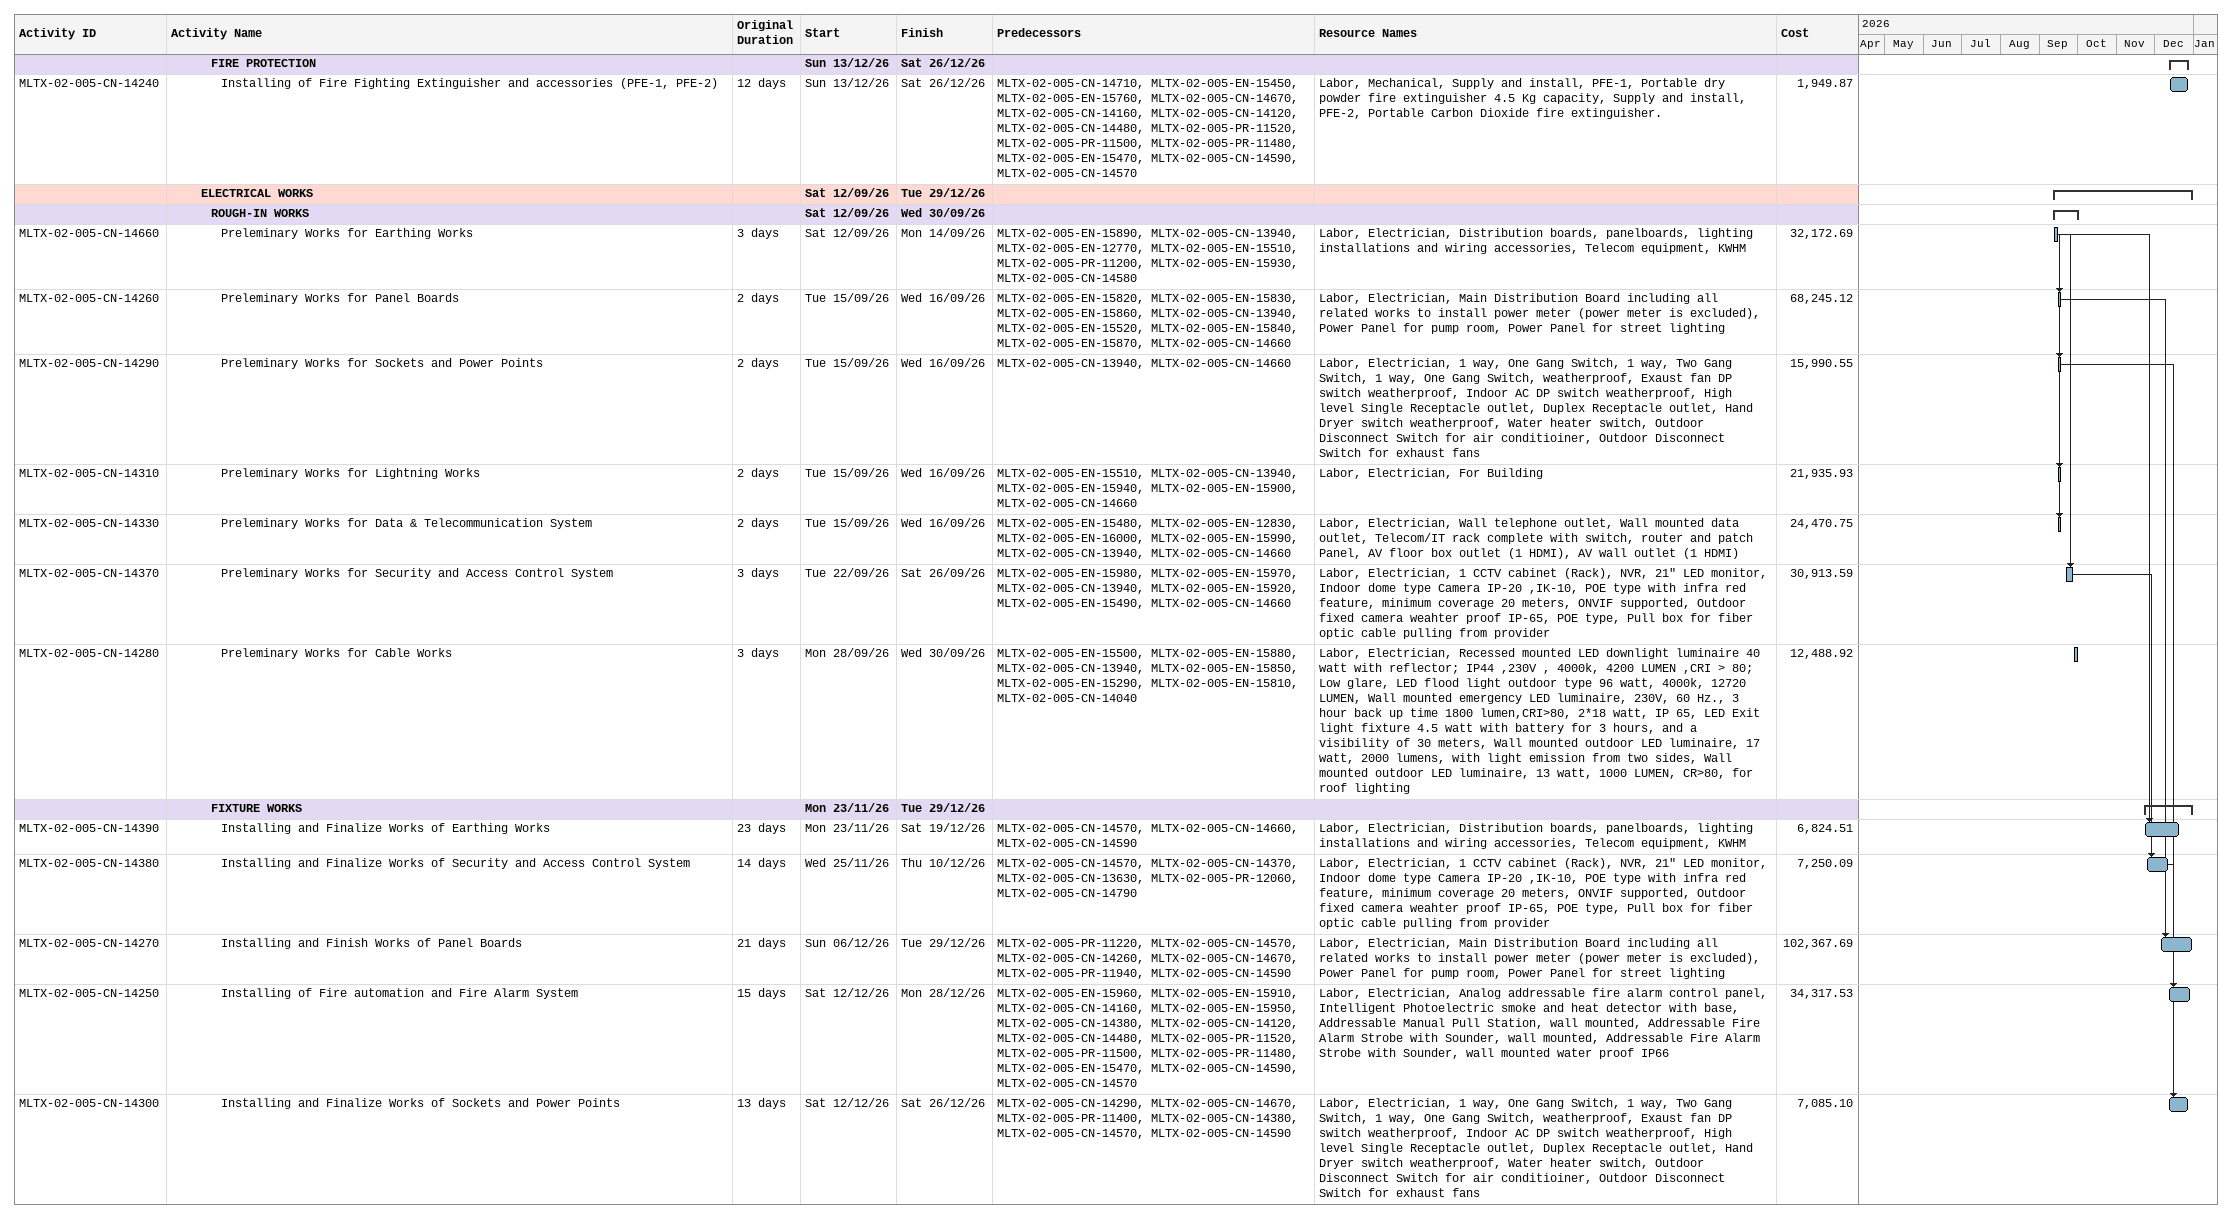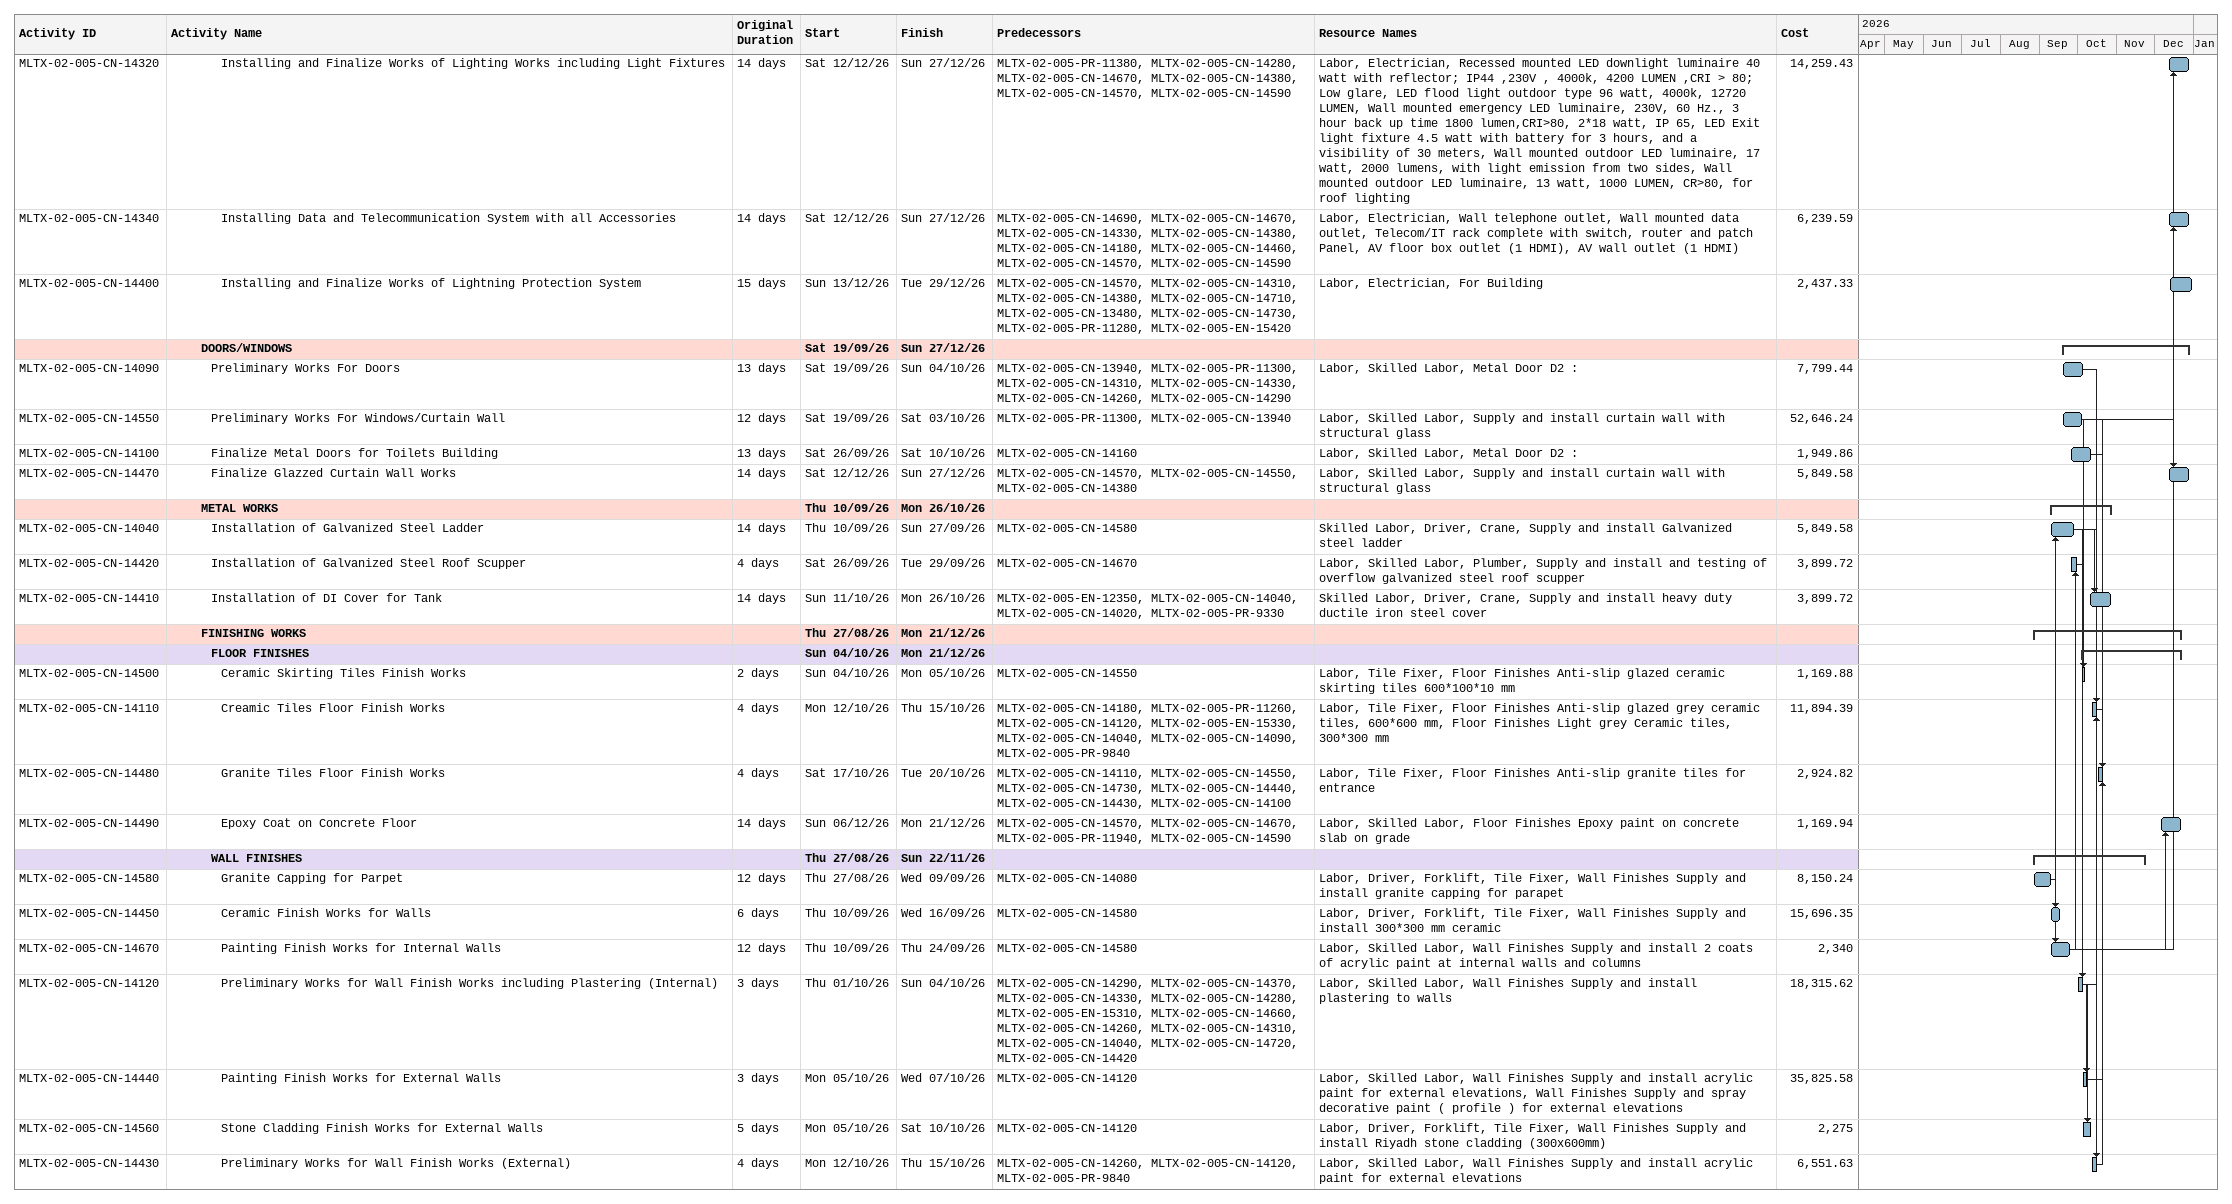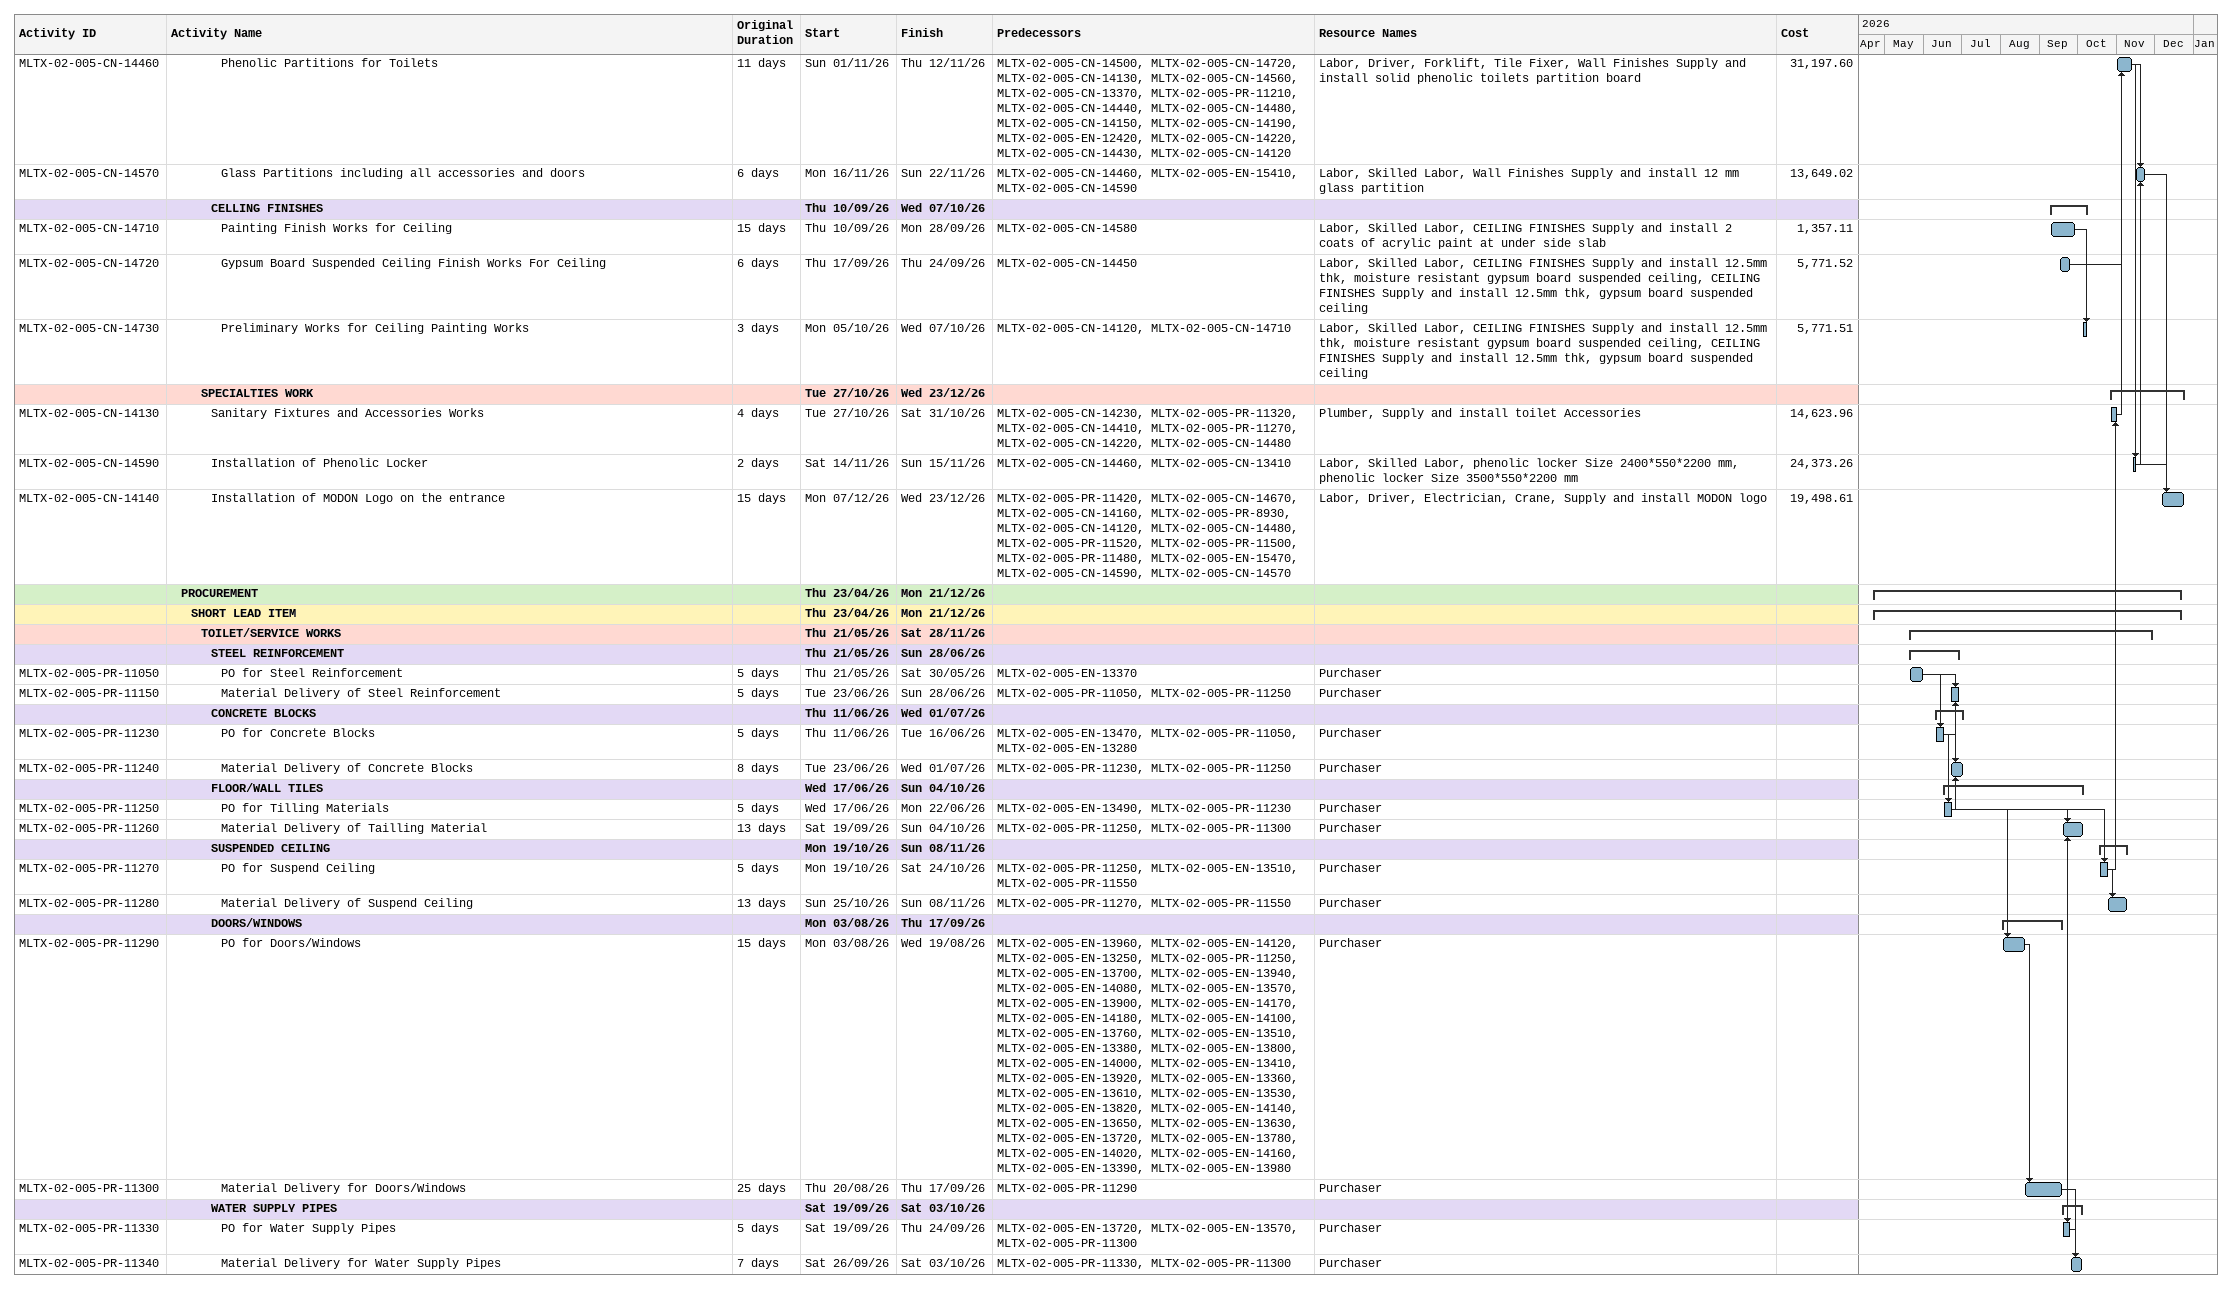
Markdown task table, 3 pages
| ID | Level | Task | Original duration | Start | Finish | Predecessors | Resources | Cost |
|---|---|---|---|---|---|---|---|---|
|  | 5 | **FIRE PROTECTION** |  | 2026-12-13 | 2026-12-26 |  |  |  |
| MLTX-02-005-CN-14240 | 6 | Installing of Fire Fighting Extinguisher and accessories (PFE-1, PFE-2) | 12d | 2026-12-13 | 2026-12-26 | MLTX-02-005-CN-14710, MLTX-02-005-EN-15450, MLTX-02-005-EN-15760, MLTX-02-005-CN-14670, MLTX-02-005-CN-14160, MLTX-02-005-CN-14120, MLTX-02-005-CN-14480, MLTX-02-005-PR-11520, MLTX-02-005-PR-11500, MLTX-02-005-PR-11480, MLTX-02-005-EN-15470, MLTX-02-005-CN-14590, MLTX-02-005-CN-14570 | Labor, Mechanical, Supply and install, PFE-1, Portable dry powder fire extinguisher 4.5 Kg capacity, Supply and install, PFE-2, Portable Carbon Dioxide fire extinguisher. | 1949.87 |
|  | 4 | **ELECTRICAL WORKS** |  | 2026-09-12 | 2026-12-29 |  |  |  |
|  | 5 | **ROUGH-IN WORKS** |  | 2026-09-12 | 2026-09-30 |  |  |  |
| MLTX-02-005-CN-14660 | 6 | Preleminary Works for Earthing Works | 3d | 2026-09-12 | 2026-09-14 | MLTX-02-005-EN-15890, MLTX-02-005-CN-13940, MLTX-02-005-EN-12770, MLTX-02-005-EN-15510, MLTX-02-005-PR-11200, MLTX-02-005-EN-15930, MLTX-02-005-CN-14580 | Labor, Electrician, Distribution boards, panelboards, lighting installations and wiring accessories, Telecom equipment, KWHM | 32172.69 |
| MLTX-02-005-CN-14260 | 6 | Preleminary Works for Panel Boards | 2d | 2026-09-15 | 2026-09-16 | MLTX-02-005-EN-15820, MLTX-02-005-EN-15830, MLTX-02-005-EN-15860, MLTX-02-005-CN-13940, MLTX-02-005-EN-15520, MLTX-02-005-EN-15840, MLTX-02-005-EN-15870, MLTX-02-005-CN-14660 | Labor, Electrician, Main Distribution Board including all related works to install power meter (power meter is excluded), Power Panel for pump room, Power Panel for street lighting | 68245.12 |
| MLTX-02-005-CN-14290 | 6 | Preleminary Works for Sockets and Power Points | 2d | 2026-09-15 | 2026-09-16 | MLTX-02-005-CN-13940, MLTX-02-005-CN-14660 | Labor, Electrician, 1 way, One Gang Switch, 1 way, Two Gang Switch, 1 way, One Gang Switch, weatherproof, Exaust fan DP switch weatherproof, Indoor AC DP switch weatherproof, High level Single Receptacle outlet, Duplex Receptacle outlet, Hand Dryer switch weatherproof, Water heater switch, Outdoor Disconnect Switch for air conditioiner, Outdoor Disconnect Switch for exhaust fans | 15990.55 |
| MLTX-02-005-CN-14310 | 6 | Preleminary Works for Lightning Works | 2d | 2026-09-15 | 2026-09-16 | MLTX-02-005-EN-15510, MLTX-02-005-CN-13940, MLTX-02-005-EN-15940, MLTX-02-005-EN-15900, MLTX-02-005-CN-14660 | Labor, Electrician, For Building | 21935.93 |
| MLTX-02-005-CN-14330 | 6 | Preleminary Works for Data & Telecommunication System | 2d | 2026-09-15 | 2026-09-16 | MLTX-02-005-EN-15480, MLTX-02-005-EN-12830, MLTX-02-005-EN-16000, MLTX-02-005-EN-15990, MLTX-02-005-CN-13940, MLTX-02-005-CN-14660 | Labor, Electrician, Wall telephone outlet, Wall mounted data outlet, Telecom/IT rack complete with switch, router and patch Panel, AV floor box outlet (1 HDMI), AV wall outlet (1 HDMI) | 24470.75 |
| MLTX-02-005-CN-14370 | 6 | Preleminary Works for Security and Access Control System | 3d | 2026-09-22 | 2026-09-26 | MLTX-02-005-EN-15980, MLTX-02-005-EN-15970, MLTX-02-005-CN-13940, MLTX-02-005-EN-15920, MLTX-02-005-EN-15490, MLTX-02-005-CN-14660 | Labor, Electrician, 1 CCTV cabinet (Rack), NVR, 21" LED monitor, Indoor dome type Camera IP-20 ,IK-10, POE type with infra red feature, minimum coverage 20 meters, ONVIF supported, Outdoor fixed camera weahter proof IP-65, POE type, Pull box for fiber optic cable pulling from provider | 30913.59 |
| MLTX-02-005-CN-14280 | 6 | Preleminary Works for Cable Works | 3d | 2026-09-28 | 2026-09-30 | MLTX-02-005-EN-15500, MLTX-02-005-EN-15880, MLTX-02-005-CN-13940, MLTX-02-005-EN-15850, MLTX-02-005-EN-15290, MLTX-02-005-EN-15810, MLTX-02-005-CN-14040 | Labor, Electrician, Recessed mounted LED downlight luminaire 40 watt with reflector; IP44 ,230V , 4000k, 4200 LUMEN ,CRI > 80; Low glare, LED flood light outdoor type 96 watt, 4000k, 12720 LUMEN, Wall mounted emergency LED luminaire, 230V, 60 Hz., 3 hour back up time 1800 lumen,CRI>80, 2*18 watt, IP 65, LED Exit light fixture 4.5 watt with battery for 3 hours, and a visibility of 30 meters, Wall mounted outdoor LED luminaire, 17 watt, 2000 lumens, with light emission from two sides, Wall mounted outdoor LED luminaire, 13 watt, 1000 LUMEN, CR>80, for roof lighting | 12488.92 |
|  | 5 | **FIXTURE WORKS** |  | 2026-11-23 | 2026-12-29 |  |  |  |
| MLTX-02-005-CN-14390 | 6 | Installing and Finalize Works of Earthing Works | 23d | 2026-11-23 | 2026-12-19 | MLTX-02-005-CN-14570, MLTX-02-005-CN-14660, MLTX-02-005-CN-14590 | Labor, Electrician, Distribution boards, panelboards, lighting installations and wiring accessories, Telecom equipment, KWHM | 6824.51 |
| MLTX-02-005-CN-14380 | 6 | Installing and Finalize Works of Security and Access Control System | 14d | 2026-11-25 | 2026-12-10 | MLTX-02-005-CN-14570, MLTX-02-005-CN-14370, MLTX-02-005-CN-13630, MLTX-02-005-PR-12060, MLTX-02-005-CN-14790 | Labor, Electrician, 1 CCTV cabinet (Rack), NVR, 21" LED monitor, Indoor dome type Camera IP-20 ,IK-10, POE type with infra red feature, minimum coverage 20 meters, ONVIF supported, Outdoor fixed camera weahter proof IP-65, POE type, Pull box for fiber optic cable pulling from provider | 7250.09 |
| MLTX-02-005-CN-14270 | 6 | Installing and Finish Works of Panel Boards | 21d | 2026-12-06 | 2026-12-29 | MLTX-02-005-PR-11220, MLTX-02-005-CN-14570, MLTX-02-005-CN-14260, MLTX-02-005-CN-14670, MLTX-02-005-PR-11940, MLTX-02-005-CN-14590 | Labor, Electrician, Main Distribution Board including all related works to install power meter (power meter is excluded), Power Panel for pump room, Power Panel for street lighting | 102367.69 |
| MLTX-02-005-CN-14250 | 6 | Installing of Fire automation and Fire Alarm System | 15d | 2026-12-12 | 2026-12-28 | MLTX-02-005-EN-15960, MLTX-02-005-EN-15910, MLTX-02-005-CN-14160, MLTX-02-005-EN-15950, MLTX-02-005-CN-14380, MLTX-02-005-CN-14120, MLTX-02-005-CN-14480, MLTX-02-005-PR-11520, MLTX-02-005-PR-11500, MLTX-02-005-PR-11480, MLTX-02-005-EN-15470, MLTX-02-005-CN-14590, MLTX-02-005-CN-14570 | Labor, Electrician, Analog addressable fire alarm control panel, Intelligent Photoelectric smoke and heat detector with base, Addressable Manual Pull Station, wall mounted, Addressable Fire Alarm Strobe with Sounder, wall mounted, Addressable Fire Alarm Strobe with Sounder, wall mounted water proof IP66 | 34317.53 |
| MLTX-02-005-CN-14300 | 6 | Installing and Finalize Works of Sockets and Power Points | 13d | 2026-12-12 | 2026-12-26 | MLTX-02-005-CN-14290, MLTX-02-005-CN-14670, MLTX-02-005-PR-11400, MLTX-02-005-CN-14380, MLTX-02-005-CN-14570, MLTX-02-005-CN-14590 | Labor, Electrician, 1 way, One Gang Switch, 1 way, Two Gang Switch, 1 way, One Gang Switch, weatherproof, Exaust fan DP switch weatherproof, Indoor AC DP switch weatherproof, High level Single Receptacle outlet, Duplex Receptacle outlet, Hand Dryer switch weatherproof, Water heater switch, Outdoor Disconnect Switch for air conditioiner, Outdoor Disconnect Switch for exhaust fans | 7085.10 |
| MLTX-02-005-CN-14320 | 6 | Installing and Finalize Works of Lighting Works including Light Fixtures | 14d | 2026-12-12 | 2026-12-27 | MLTX-02-005-PR-11380, MLTX-02-005-CN-14280, MLTX-02-005-CN-14670, MLTX-02-005-CN-14380, MLTX-02-005-CN-14570, MLTX-02-005-CN-14590 | Labor, Electrician, Recessed mounted LED downlight luminaire 40 watt with reflector; IP44 ,230V , 4000k, 4200 LUMEN ,CRI > 80; Low glare, LED flood light outdoor type 96 watt, 4000k, 12720 LUMEN, Wall mounted emergency LED luminaire, 230V, 60 Hz., 3 hour back up time 1800 lumen,CRI>80, 2*18 watt, IP 65, LED Exit light fixture 4.5 watt with battery for 3 hours, and a visibility of 30 meters, Wall mounted outdoor LED luminaire, 17 watt, 2000 lumens, with light emission from two sides, Wall mounted outdoor LED luminaire, 13 watt, 1000 LUMEN, CR>80, for roof lighting | 14259.43 |
| MLTX-02-005-CN-14340 | 6 | Installing Data and Telecommunication System with all Accessories | 14d | 2026-12-12 | 2026-12-27 | MLTX-02-005-CN-14690, MLTX-02-005-CN-14670, MLTX-02-005-CN-14330, MLTX-02-005-CN-14380, MLTX-02-005-CN-14180, MLTX-02-005-CN-14460, MLTX-02-005-CN-14570, MLTX-02-005-CN-14590 | Labor, Electrician, Wall telephone outlet, Wall mounted data outlet, Telecom/IT rack complete with switch, router and patch Panel, AV floor box outlet (1 HDMI), AV wall outlet (1 HDMI) | 6239.59 |
| MLTX-02-005-CN-14400 | 6 | Installing and Finalize Works of Lightning Protection System | 15d | 2026-12-13 | 2026-12-29 | MLTX-02-005-CN-14570, MLTX-02-005-CN-14310, MLTX-02-005-CN-14380, MLTX-02-005-CN-14710, MLTX-02-005-CN-13480, MLTX-02-005-CN-14730, MLTX-02-005-PR-11280, MLTX-02-005-EN-15420 | Labor, Electrician, For Building | 2437.33 |
|  | 4 | **DOORS/WINDOWS** |  | 2026-09-19 | 2026-12-27 |  |  |  |
| MLTX-02-005-CN-14090 | 5 | Preliminary Works For Doors | 13d | 2026-09-19 | 2026-10-04 | MLTX-02-005-CN-13940, MLTX-02-005-PR-11300, MLTX-02-005-CN-14310, MLTX-02-005-CN-14330, MLTX-02-005-CN-14260, MLTX-02-005-CN-14290 | Labor, Skilled Labor, Metal Door D2 : | 7799.44 |
| MLTX-02-005-CN-14550 | 5 | Preliminary Works For Windows/Curtain Wall | 12d | 2026-09-19 | 2026-10-03 | MLTX-02-005-PR-11300, MLTX-02-005-CN-13940 | Labor, Skilled Labor, Supply and install curtain wall with structural glass | 52646.24 |
| MLTX-02-005-CN-14100 | 5 | Finalize Metal Doors for Toilets Building | 13d | 2026-09-26 | 2026-10-10 | MLTX-02-005-CN-14160 | Labor, Skilled Labor, Metal Door D2 : | 1949.86 |
| MLTX-02-005-CN-14470 | 5 | Finalize Glazzed Curtain Wall Works | 14d | 2026-12-12 | 2026-12-27 | MLTX-02-005-CN-14570, MLTX-02-005-CN-14550, MLTX-02-005-CN-14380 | Labor, Skilled Labor, Supply and install curtain wall with structural glass | 5849.58 |
|  | 4 | **METAL WORKS** |  | 2026-09-10 | 2026-10-26 |  |  |  |
| MLTX-02-005-CN-14040 | 5 | Installation of Galvanized Steel Ladder | 14d | 2026-09-10 | 2026-09-27 | MLTX-02-005-CN-14580 | Skilled Labor, Driver, Crane, Supply and install Galvanized steel ladder | 5849.58 |
| MLTX-02-005-CN-14420 | 5 | Installation of Galvanized Steel Roof Scupper | 4d | 2026-09-26 | 2026-09-29 | MLTX-02-005-CN-14670 | Labor, Skilled Labor, Plumber, Supply and install and testing of overflow galvanized steel roof scupper | 3899.72 |
| MLTX-02-005-CN-14410 | 5 | Installation of DI Cover for Tank | 14d | 2026-10-11 | 2026-10-26 | MLTX-02-005-EN-12350, MLTX-02-005-CN-14040, MLTX-02-005-CN-14020, MLTX-02-005-PR-9330 | Skilled Labor, Driver, Crane, Supply and install heavy duty ductile iron steel cover | 3899.72 |
|  | 4 | **FINISHING WORKS** |  | 2026-08-27 | 2026-12-21 |  |  |  |
|  | 5 | **FLOOR FINISHES** |  | 2026-10-04 | 2026-12-21 |  |  |  |
| MLTX-02-005-CN-14500 | 6 | Ceramic Skirting Tiles Finish Works | 2d | 2026-10-04 | 2026-10-05 | MLTX-02-005-CN-14550 | Labor, Tile Fixer, Floor Finishes Anti-slip glazed ceramic skirting tiles 600*100*10 mm | 1169.88 |
| MLTX-02-005-CN-14110 | 6 | Creamic Tiles Floor Finish Works | 4d | 2026-10-12 | 2026-10-15 | MLTX-02-005-CN-14180, MLTX-02-005-PR-11260, MLTX-02-005-CN-14120, MLTX-02-005-EN-15330, MLTX-02-005-CN-14040, MLTX-02-005-CN-14090, MLTX-02-005-PR-9840 | Labor, Tile Fixer, Floor Finishes Anti-slip glazed grey ceramic tiles, 600*600 mm, Floor Finishes Light grey Ceramic tiles, 300*300 mm | 11894.39 |
| MLTX-02-005-CN-14480 | 6 | Granite Tiles Floor Finish Works | 4d | 2026-10-17 | 2026-10-20 | MLTX-02-005-CN-14110, MLTX-02-005-CN-14550, MLTX-02-005-CN-14730, MLTX-02-005-CN-14440, MLTX-02-005-CN-14430, MLTX-02-005-CN-14100 | Labor, Tile Fixer, Floor Finishes Anti-slip granite tiles for entrance | 2924.82 |
| MLTX-02-005-CN-14490 | 6 | Epoxy Coat on Concrete Floor | 14d | 2026-12-06 | 2026-12-21 | MLTX-02-005-CN-14570, MLTX-02-005-CN-14670, MLTX-02-005-PR-11940, MLTX-02-005-CN-14590 | Labor, Skilled Labor, Floor Finishes Epoxy paint on concrete slab on grade | 1169.94 |
|  | 5 | **WALL FINISHES** |  | 2026-08-27 | 2026-11-22 |  |  |  |
| MLTX-02-005-CN-14580 | 6 | Granite Capping for Parpet | 12d | 2026-08-27 | 2026-09-09 | MLTX-02-005-CN-14080 | Labor, Driver, Forklift, Tile Fixer, Wall Finishes Supply and install granite capping for parapet | 8150.24 |
| MLTX-02-005-CN-14450 | 6 | Ceramic Finish Works for Walls | 6d | 2026-09-10 | 2026-09-16 | MLTX-02-005-CN-14580 | Labor, Driver, Forklift, Tile Fixer, Wall Finishes Supply and install 300*300 mm ceramic | 15696.35 |
| MLTX-02-005-CN-14670 | 6 | Painting Finish Works for Internal Walls | 12d | 2026-09-10 | 2026-09-24 | MLTX-02-005-CN-14580 | Labor, Skilled Labor, Wall Finishes Supply and install 2 coats of acrylic paint at internal walls and columns | 2340 |
| MLTX-02-005-CN-14120 | 6 | Preliminary Works for Wall Finish Works including Plastering (Internal) | 3d | 2026-10-01 | 2026-10-04 | MLTX-02-005-CN-14290, MLTX-02-005-CN-14370, MLTX-02-005-CN-14330, MLTX-02-005-CN-14280, MLTX-02-005-EN-15310, MLTX-02-005-CN-14660, MLTX-02-005-CN-14260, MLTX-02-005-CN-14310, MLTX-02-005-CN-14040, MLTX-02-005-CN-14720, MLTX-02-005-CN-14420 | Labor, Skilled Labor, Wall Finishes Supply and install plastering to walls | 18315.62 |
| MLTX-02-005-CN-14440 | 6 | Painting Finish Works for External Walls | 3d | 2026-10-05 | 2026-10-07 | MLTX-02-005-CN-14120 | Labor, Skilled Labor, Wall Finishes Supply and install acrylic paint for external elevations, Wall Finishes Supply and spray decorative paint ( profile ) for external elevations | 35825.58 |
| MLTX-02-005-CN-14560 | 6 | Stone Cladding Finish Works for External Walls | 5d | 2026-10-05 | 2026-10-10 | MLTX-02-005-CN-14120 | Labor, Driver, Forklift, Tile Fixer, Wall Finishes Supply and install Riyadh stone cladding (300x600mm) | 2275 |
| MLTX-02-005-CN-14430 | 6 | Preliminary Works for Wall Finish Works (External) | 4d | 2026-10-12 | 2026-10-15 | MLTX-02-005-CN-14260, MLTX-02-005-CN-14120, MLTX-02-005-PR-9840 | Labor, Skilled Labor, Wall Finishes Supply and install acrylic paint for external elevations | 6551.63 |
| MLTX-02-005-CN-14460 | 6 | Phenolic Partitions for Toilets | 11d | 2026-11-01 | 2026-11-12 | MLTX-02-005-CN-14500, MLTX-02-005-CN-14720, MLTX-02-005-CN-14130, MLTX-02-005-CN-14560, MLTX-02-005-CN-13370, MLTX-02-005-PR-11210, MLTX-02-005-CN-14440, MLTX-02-005-CN-14480, MLTX-02-005-CN-14150, MLTX-02-005-CN-14190, MLTX-02-005-EN-12420, MLTX-02-005-CN-14220, MLTX-02-005-CN-14430, MLTX-02-005-CN-14120 | Labor, Driver, Forklift, Tile Fixer, Wall Finishes Supply and install solid phenolic toilets partition board | 31197.60 |
| MLTX-02-005-CN-14570 | 6 | Glass Partitions including all accessories and doors | 6d | 2026-11-16 | 2026-11-22 | MLTX-02-005-CN-14460, MLTX-02-005-EN-15410, MLTX-02-005-CN-14590 | Labor, Skilled Labor, Wall Finishes Supply and install 12 mm glass partition | 13649.02 |
|  | 5 | **CELLING FINISHES** |  | 2026-09-10 | 2026-10-07 |  |  |  |
| MLTX-02-005-CN-14710 | 6 | Painting Finish Works for Ceiling | 15d | 2026-09-10 | 2026-09-28 | MLTX-02-005-CN-14580 | Labor, Skilled Labor, CEILING FINISHES Supply and install 2 coats of acrylic paint at under side slab | 1357.11 |
| MLTX-02-005-CN-14720 | 6 | Gypsum Board Suspended Ceiling Finish Works For Ceiling | 6d | 2026-09-17 | 2026-09-24 | MLTX-02-005-CN-14450 | Labor, Skilled Labor, CEILING FINISHES Supply and install 12.5mm thk, moisture resistant gypsum board suspended ceiling, CEILING FINISHES Supply and install 12.5mm thk, gypsum board suspended ceiling | 5771.52 |
| MLTX-02-005-CN-14730 | 6 | Preliminary Works for Ceiling Painting Works | 3d | 2026-10-05 | 2026-10-07 | MLTX-02-005-CN-14120, MLTX-02-005-CN-14710 | Labor, Skilled Labor, CEILING FINISHES Supply and install 12.5mm thk, moisture resistant gypsum board suspended ceiling, CEILING FINISHES Supply and install 12.5mm thk, gypsum board suspended ceiling | 5771.51 |
|  | 4 | **SPECIALTIES WORK** |  | 2026-10-27 | 2026-12-23 |  |  |  |
| MLTX-02-005-CN-14130 | 5 | Sanitary Fixtures and Accessories Works | 4d | 2026-10-27 | 2026-10-31 | MLTX-02-005-CN-14230, MLTX-02-005-PR-11320, MLTX-02-005-CN-14410, MLTX-02-005-PR-11270, MLTX-02-005-CN-14220, MLTX-02-005-CN-14480 | Plumber, Supply and install toilet Accessories | 14623.96 |
| MLTX-02-005-CN-14590 | 5 | Installation of Phenolic Locker | 2d | 2026-11-14 | 2026-11-15 | MLTX-02-005-CN-14460, MLTX-02-005-CN-13410 | Labor, Skilled Labor, phenolic locker Size 2400*550*2200 mm, phenolic locker Size 3500*550*2200 mm | 24373.26 |
| MLTX-02-005-CN-14140 | 5 | Installation of MODON Logo on the entrance | 15d | 2026-12-07 | 2026-12-23 | MLTX-02-005-PR-11420, MLTX-02-005-CN-14670, MLTX-02-005-CN-14160, MLTX-02-005-PR-8930, MLTX-02-005-CN-14120, MLTX-02-005-CN-14480, MLTX-02-005-PR-11520, MLTX-02-005-PR-11500, MLTX-02-005-PR-11480, MLTX-02-005-EN-15470, MLTX-02-005-CN-14590, MLTX-02-005-CN-14570 | Labor, Driver, Electrician, Crane, Supply and install MODON logo | 19498.61 |
|  | 2 | **PROCUREMENT** |  | 2026-04-23 | 2026-12-21 |  |  |  |
|  | 3 | **SHORT LEAD ITEM** |  | 2026-04-23 | 2026-12-21 |  |  |  |
|  | 4 | **TOILET/SERVICE WORKS** |  | 2026-05-21 | 2026-11-28 |  |  |  |
|  | 5 | **STEEL REINFORCEMENT** |  | 2026-05-21 | 2026-06-28 |  |  |  |
| MLTX-02-005-PR-11050 | 6 | PO for Steel Reinforcement | 5d | 2026-05-21 | 2026-05-30 | MLTX-02-005-EN-13370 | Purchaser |  |
| MLTX-02-005-PR-11150 | 6 | Material Delivery of Steel Reinforcement | 5d | 2026-06-23 | 2026-06-28 | MLTX-02-005-PR-11050, MLTX-02-005-PR-11250 | Purchaser |  |
|  | 5 | **CONCRETE BLOCKS** |  | 2026-06-11 | 2026-07-01 |  |  |  |
| MLTX-02-005-PR-11230 | 6 | PO for Concrete Blocks | 5d | 2026-06-11 | 2026-06-16 | MLTX-02-005-EN-13470, MLTX-02-005-PR-11050, MLTX-02-005-EN-13280 | Purchaser |  |
| MLTX-02-005-PR-11240 | 6 | Material Delivery of Concrete Blocks | 8d | 2026-06-23 | 2026-07-01 | MLTX-02-005-PR-11230, MLTX-02-005-PR-11250 | Purchaser |  |
|  | 5 | **FLOOR/WALL TILES** |  | 2026-06-17 | 2026-10-04 |  |  |  |
| MLTX-02-005-PR-11250 | 6 | PO for Tilling Materials | 5d | 2026-06-17 | 2026-06-22 | MLTX-02-005-EN-13490, MLTX-02-005-PR-11230 | Purchaser |  |
| MLTX-02-005-PR-11260 | 6 | Material Delivery of Tailling Material | 13d | 2026-09-19 | 2026-10-04 | MLTX-02-005-PR-11250, MLTX-02-005-PR-11300 | Purchaser |  |
|  | 5 | **SUSPENDED CEILING** |  | 2026-10-19 | 2026-11-08 |  |  |  |
| MLTX-02-005-PR-11270 | 6 | PO for Suspend Ceiling | 5d | 2026-10-19 | 2026-10-24 | MLTX-02-005-PR-11250, MLTX-02-005-EN-13510, MLTX-02-005-PR-11550 | Purchaser |  |
| MLTX-02-005-PR-11280 | 6 | Material Delivery of Suspend Ceiling | 13d | 2026-10-25 | 2026-11-08 | MLTX-02-005-PR-11270, MLTX-02-005-PR-11550 | Purchaser |  |
|  | 5 | **DOORS/WINDOWS** |  | 2026-08-03 | 2026-09-17 |  |  |  |
| MLTX-02-005-PR-11290 | 6 | PO for Doors/Windows | 15d | 2026-08-03 | 2026-08-19 | MLTX-02-005-EN-13960, MLTX-02-005-EN-14120, MLTX-02-005-EN-13250, MLTX-02-005-PR-11250, MLTX-02-005-EN-13700, MLTX-02-005-EN-13940, MLTX-02-005-EN-14080, MLTX-02-005-EN-13570, MLTX-02-005-EN-13900, MLTX-02-005-EN-14170, MLTX-02-005-EN-14180, MLTX-02-005-EN-14100, MLTX-02-005-EN-13760, MLTX-02-005-EN-13510, MLTX-02-005-EN-13380, MLTX-02-005-EN-13800, MLTX-02-005-EN-14000, MLTX-02-005-EN-13410, MLTX-02-005-EN-13920, MLTX-02-005-EN-13360, MLTX-02-005-EN-13610, MLTX-02-005-EN-13530, MLTX-02-005-EN-13820, MLTX-02-005-EN-14140, MLTX-02-005-EN-13650, MLTX-02-005-EN-13630, MLTX-02-005-EN-13720, MLTX-02-005-EN-13780, MLTX-02-005-EN-14020, MLTX-02-005-EN-14160, MLTX-02-005-EN-13390, MLTX-02-005-EN-13980 | Purchaser |  |
| MLTX-02-005-PR-11300 | 6 | Material Delivery for Doors/Windows | 25d | 2026-08-20 | 2026-09-17 | MLTX-02-005-PR-11290 | Purchaser |  |
|  | 5 | **WATER SUPPLY PIPES** |  | 2026-09-19 | 2026-10-03 |  |  |  |
| MLTX-02-005-PR-11330 | 6 | PO for Water Supply Pipes | 5d | 2026-09-19 | 2026-09-24 | MLTX-02-005-EN-13720, MLTX-02-005-EN-13570, MLTX-02-005-PR-11300 | Purchaser |  |
| MLTX-02-005-PR-11340 | 6 | Material Delivery for Water Supply Pipes | 7d | 2026-09-26 | 2026-10-03 | MLTX-02-005-PR-11330, MLTX-02-005-PR-11300 | Purchaser |  |
